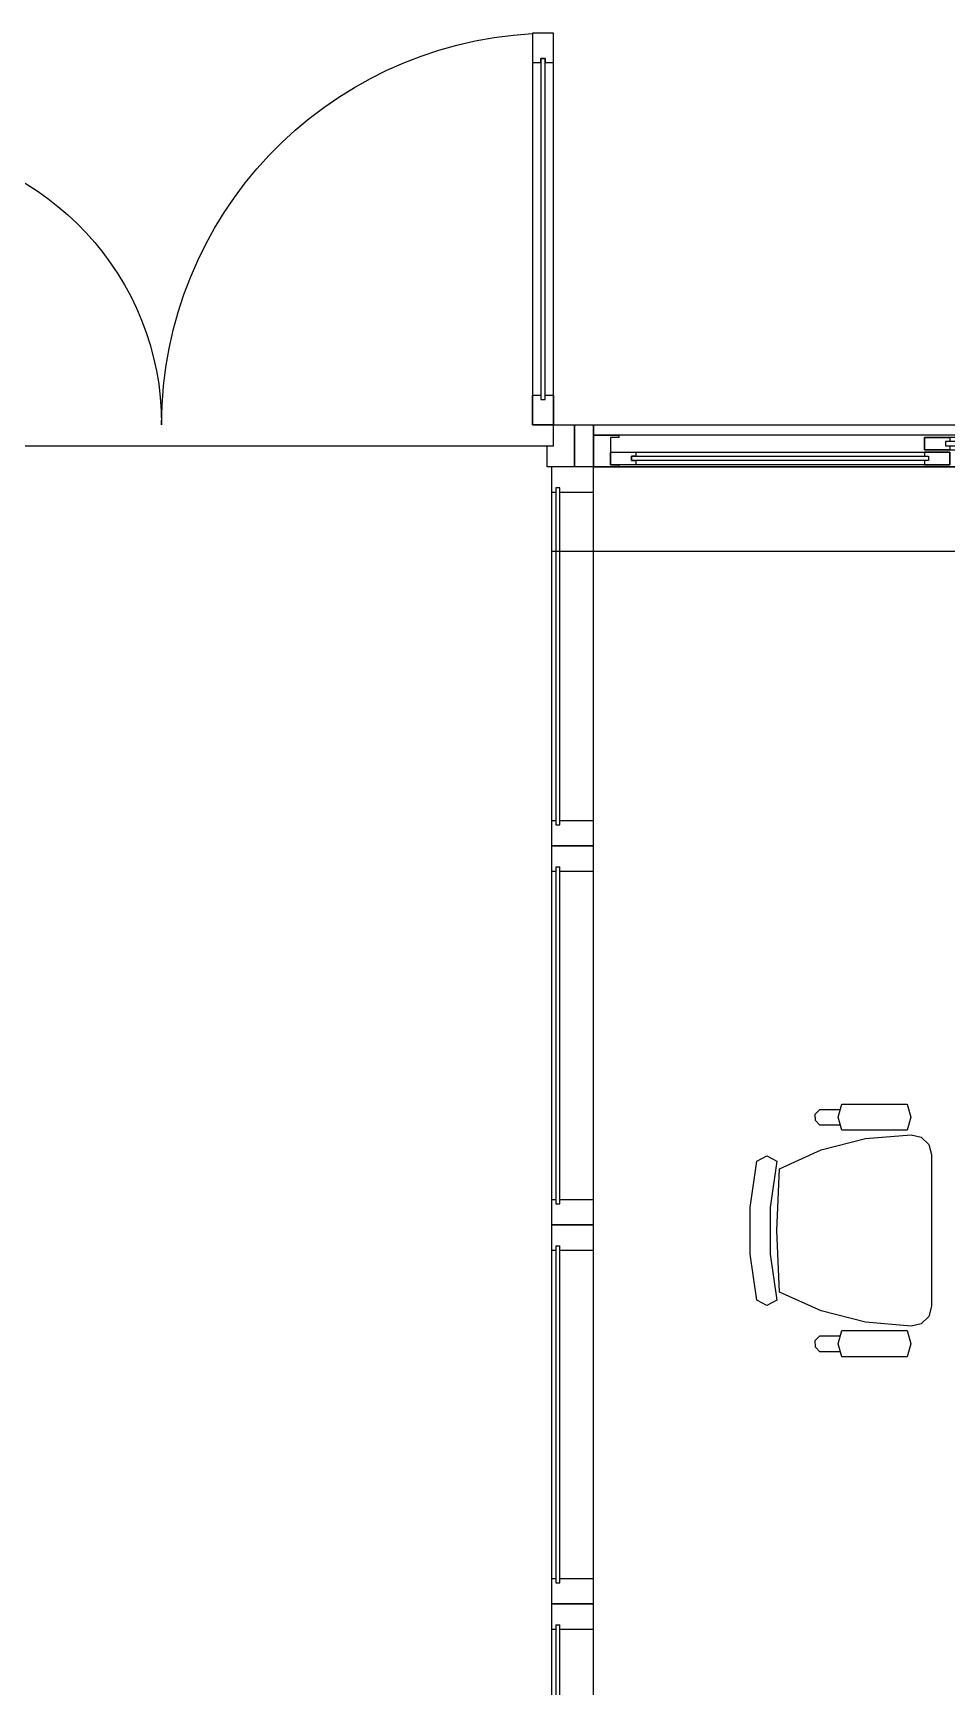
# Model space of a CAD drawing. Header units: metres. Extents: x -8 to 211, y -5 to 120.
# Drawn here: x 156.461 to 158.629, y 112.052 to 115.979 of the extents above; entities that cross this region are included whole.
import ezdxf

# ---------------------------------------------------------------- set-up
doc = ezdxf.new("R2010")
doc.units = ezdxf.units.M
doc.header["$LTSCALE"] = 0.8
doc.header["$MEASUREMENT"] = 0
doc.layers.get('0').update_dxf_attribs({"linetype": 'CONTINUOUS'})
for name, color, linetype in [('A_CHASS', 4, 'CONTINUOUS'), ('A_EQMP', 142, 'CONTINUOUS'), ('ARchi-Murs porteurs', 7, 'CONTINUOUS'), ('P-PORTE', 5, 'CONTINUOUS')]:
    doc.layers.add(name, color=color, linetype=linetype)

# ---------------------------------------------------------------- blocks, each defined once
blk = doc.blocks.new('1310-fencoul')
at = {"color": 0}
for points in [[(0, 0.1), (1.63, 0.1), (1.63, 0.075), (0, 0.075)], [(0, 0), (1.63, 0), (1.63, 0.075), (0, 0.075)], [(1.59, 0.07), (0.785, 0.07), (0.785, 0.04), (1.59, 0.04)], [(0.04, 0.035), (0.845, 0.035), (0.845, 0.005), (0.04, 0.005)]]:
    blk.add_lwpolyline(points, close=True, dxfattribs=at)
for points in [[(0.06, 0.075), (0.06, 0.07), (0.04, 0.07), (0.04, 0.005), (0.06, 0.005), (0.06, 0), (0, 0), (0, 0.075)], [(0.845, 0.04), (0.785, 0.04), (0.785, 0.07), (0.845, 0.07), (0.845, 0.06), (0.835, 0.06), (0.835, 0.05), (0.845, 0.05)], [(1.54, 0.06), (0.835, 0.06), (0.835, 0.05), (1.54, 0.05)], [(1.53, 0.04), (1.59, 0.04), (1.59, 0.07), (1.53, 0.07), (1.53, 0.06), (1.54, 0.06), (1.54, 0.05), (1.53, 0.05)], [(1.57, 0.075), (1.57, 0.07), (1.59, 0.07), (1.59, 0.005), (1.57, 0.005), (1.57, 0), (1.63, 0), (1.63, 0.075)], [(0.1, 0.005), (0.04, 0.005), (0.04, 0.035), (0.1, 0.035), (0.1, 0.025), (0.09, 0.025), (0.09, 0.015), (0.1, 0.015)], [(0.09, 0.025), (0.795, 0.025), (0.795, 0.015), (0.09, 0.015)], [(0.785, 0.005), (0.845, 0.005), (0.845, 0.035), (0.785, 0.035), (0.785, 0.025), (0.795, 0.025), (0.795, 0.015), (0.785, 0.015)]]:
    blk.add_lwpolyline(points, close=True)
blk = doc.blocks.new('FAU-60')
for points in [[(-16.53, -6.34), (-5.55, -4.76), (5.55, -4.76), (16.5, -6.34), (17.76, -3.96), (16.5, -1.58), (5.55, 0), (-5.55, 0), (-16.53, -1.58), (-17.79, -3.96)], [(20.34, -42.37), (22.09, -40.59), (22.66, -38.16), (21.74, -27.35), (19.02, -16.83), (14.55, -6.94), (-0.07, -6.34), (-14.72, -6.94), (-19.19, -16.83), (-21.92, -27.35), (-22.8, -38.16), (-22.23, -40.59), (-20.48, -42.37), (-18.07, -43), (17.93, -43)], [(-23.87, -37.24), (-23.87, -21.76), (-26.99, -20.9), (-30.09, -21.76), (-30.09, -37.24), (-26.99, -38.1)], [(29.94, -37.24), (29.94, -21.76), (26.82, -20.9), (23.72, -21.76), (23.72, -37.24), (26.82, -38.1)]]:
    blk.add_lwpolyline(points, close=True)
for points in [[(-25.07, -21.18), (-25.07, -16.51), (-26.19, -15.45), (-27.71, -15.42), (-28.82, -16.48), (-28.82, -21.16)], [(28.74, -21.18), (28.74, -16.51), (27.62, -15.45), (26.1, -15.42), (24.98, -16.48), (24.98, -21.16)], [(29.91, -21.76), (26.82, -20.9)]]:
    blk.add_lwpolyline(points)
blk = doc.blocks.new('PV-150T')
at = {"color": 0, "linetype": 'ByBlock'}
blk.add_line((163.5, 5), (6.5, 5), dxfattribs=at)
at = {"color": 0}
for points in [[(10, 103), (10, 10), (5, 10), (5, 103)], [(160, 10), (160, 77), (165, 77), (165, 10)]]:
    blk.add_lwpolyline(points, close=True, dxfattribs=at)
for points in [[(7, 97), (7, 96), (5, 96), (5, 103), (10, 103), (10, 96), (8, 96), (8, 97)], [(8, 97), (8, 16), (7, 16), (7, 97)], [(163, 71), (163, 70), (165, 70), (165, 77), (160, 77), (160, 70), (162, 70), (162, 71)], [(162, 16), (162, 71), (163, 71), (163, 16)], [(7, 16), (7, 17), (5, 17), (5, 10), (10, 10), (10, 17), (8, 17), (8, 16)], [(163, 16), (163, 17), (165, 17), (165, 10), (160, 10), (160, 17), (162, 17), (162, 16)], [(6.5, 0), (6.5, 5), (5, 5), (5, 10), (0, 10), (0, 0)], [(163.5, 0), (163.5, 5), (165, 5), (165, 10), (170, 10), (170, 0)]]:
    blk.add_lwpolyline(points, close=True)
at = {"color": 0, "linetype": 'ByBlock'}
blk.add_lwpolyline([(160, 76.78, 0.392161), (98, 10, 0.398545), (10, 102.87)], format="xyb", dxfattribs=at)

msp = doc.modelspace()

# ---------------------------------------------------------------- linework, layer by layer
at = {"layer": 'A_CHASS', "color": 8}
msp.add_lwpolyline([(157.7911, 114.9495), (157.7461, 114.9495), (157.7461, 115.0495), (157.7911, 115.0495)], close=True, dxfattribs=at)
at = {"layer": 'ARchi-Murs porteurs', "color": 8}
msp.add_lwpolyline([(157.6911, 114.9495), (157.6911, 114.7495), (164.9412, 114.7495), (164.9412, 114.9495)], close=True, dxfattribs=at)
at = {"layer": 'P-PORTE', "color": 8}
msp.add_line((157.7911, 112.1895), (157.7911, 112.3095), dxfattribs=at)
for points in [[(157.7911, 114.9495), (157.6911, 114.9495)], [(157.7111, 114.8895), (157.7911, 114.8895), (157.7911, 114.9495), (157.6911, 114.9495), (157.6911, 114.8895), (157.7011, 114.8895)], [(157.6911, 114.9495), (157.6911, 108.6495), (157.7911, 108.6495), (157.7911, 114.9495)], [(157.6911, 114.1095), (157.6911, 113.9895), (157.7011, 113.9895)], [(157.6911, 114.1095), (157.7011, 114.1095)], [(157.7111, 114.1095), (157.7911, 114.1095)], [(157.7911, 113.9895), (157.7911, 114.1095)], [(157.7911, 114.0495), (157.6911, 114.0495)], [(157.6911, 114.0495), (157.7911, 114.0495)], [(157.7011, 113.9995), (157.7011, 113.1995), (157.7111, 113.1995), (157.7111, 113.9995)], [(157.7011, 113.9995), (157.7111, 113.9995)], [(157.7111, 113.9895), (157.7911, 113.9895)], [(157.6911, 113.2095), (157.6911, 113.0895), (157.7011, 113.0895)], [(157.6911, 113.2095), (157.7011, 113.2095)], [(157.7111, 113.2095), (157.7911, 113.2095)], [(157.7911, 113.0895), (157.7911, 113.2095)], [(157.6911, 113.1495), (157.7911, 113.1495)], [(157.7911, 113.1495), (157.6911, 113.1495)], [(157.7011, 113.0995), (157.7011, 112.2995), (157.7111, 112.2995), (157.7111, 113.0995)], [(157.7011, 113.0995), (157.7111, 113.0995)], [(157.7111, 113.0895), (157.7911, 113.0895)], [(157.6911, 112.3095), (157.6911, 112.1895), (157.7011, 112.1895)], [(157.6911, 112.3095), (157.7011, 112.3095)], [(157.7111, 112.3095), (157.7911, 112.3095)], [(157.6911, 112.2495), (157.7911, 112.2495)], [(157.7911, 112.2495), (157.6911, 112.2495)], [(157.7011, 112.1995), (157.7011, 111.3995), (157.7111, 111.3995), (157.7111, 112.1995)], [(157.7011, 112.1995), (157.7111, 112.1995)], [(157.7111, 112.1895), (157.7911, 112.1895)]]:
    msp.add_lwpolyline(points, dxfattribs=at)
msp.add_lwpolyline([(157.7011, 114.8995), (157.7011, 114.0995), (157.7111, 114.0995), (157.7111, 114.8995)], close=True, dxfattribs=at)

# ---------------------------------------------------------------- block references
at = {"layer": 'A_CHASS', "color": 8, "xscale": -0.009999999999997827, "yscale": 0.009999999999990905, "zscale": 0.01, "rotation": 359.9999325931662}
msp.add_blockref('PV-150T', (157.7461, 114.9495), dxfattribs=at)
at = {"layer": 'A_CHASS', "color": 8}
msp.add_blockref('1310-fencoul', (157.7911, 114.9495), dxfattribs=at)
at = {"layer": 'A_EQMP', "color": 8, "linetype": 'Continuous', "xscale": -0.009999999999990905, "yscale": 0.009999999999990905, "zscale": 0.01, "rotation": 90}
msp.add_blockref('FAU-60', (158.1628, 113.1355), dxfattribs=at)

doc.saveas('drawing.dxf')
